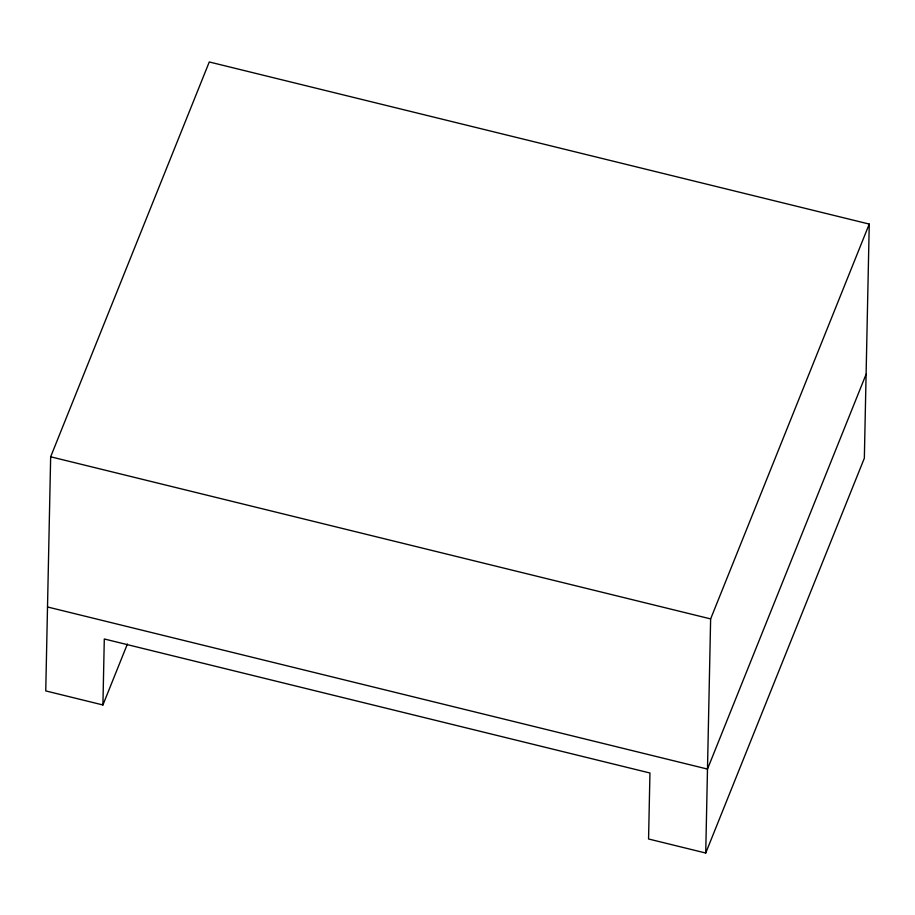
<?xml version="1.0" encoding="UTF-8"?>
<svg xmlns="http://www.w3.org/2000/svg" width="915" height="915" viewBox="0 0 915 915"><rect width="100%" height="100%" fill="white"/><g stroke="black" fill="none" stroke-linecap="round" stroke-linejoin="round"><path stroke-width="1.37" d="M102.915 704.962L104.299 638.979L649.947 773.003L648.563 838.986L705.728 853.032L864.343 458.209L869.25 224.083L209.272 61.968L50.657 456.791L45.75 690.917L102.915 704.962L127.402 644.011M705.728 853.032L710.635 618.906L869.25 224.083M866.105 374.258L707.489 769.08L47.511 606.977M50.657 456.791L710.635 618.906"/></g></svg>
